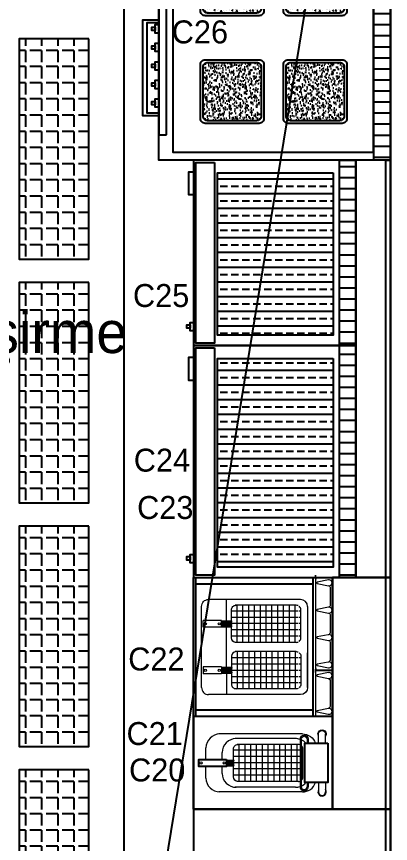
# Model space of a CAD drawing. Header units: centimetres. Extents: x 17223 to 23915, y 3231 to 4899.
# Drawn here: x 17965.4 to 18126.7, y 3495.2 to 3851.8 of the extents above; entities that cross this region are included whole.
import ezdxf
from ezdxf.enums import TextEntityAlignment as Align

# ---------------------------------------------------------------- set-up
doc = ezdxf.new("R2010")
doc.units = ezdxf.units.CM
doc.header["$MEASUREMENT"] = 0
doc.layers.add('S2000-002 Çizgi', color=7, linetype='Continuous')
doc.layers.add('S2000-003 Kapı', color=3, linetype='Continuous')
doc.styles.add('Style-ENGINEERING I 0.34907', font='ENGINEERING.shx', dxfattribs={"oblique": 20})
doc.styles.add('TAKSİM', font='GOTHIC.TTF', dxfattribs={"height": 20})

# ---------------------------------------------------------------- blocks, each defined once
blk = doc.blocks.new('A$C2F46484B')
at = {"layer": 'S2000-002 Çizgi'}
h = blk.add_hatch(dxfattribs=at)
h.set_pattern_fill('ANSI31', color=256, scale=1.5, angle=45, style=0)
h.set_pattern_definition([(90, (-5338.991, -5379.0678), (-4.7625, 9e-16), [])])
h.paths.add_polyline_path([(0, 107), (0, 99.71), (200, 99.71), (200, 107)])
h = blk.add_hatch(dxfattribs=at)
h.set_pattern_fill('AR-CONC', color=256, scale=0.02, angle=45, style=0)
h.set_pattern_definition([(95, (-5272.7595, -5384.0678), (2.801893, 2.3510676), [0.381, -4.191]), (40, (-5272.7595, -5384.0678), (-3.2003578, 2.2035401), [0.3048, -3.3528]), (145.451, (-5272.526, -5383.872), (-0.3984432, 4.5546047), [0.3238, -3.5618]), (91.1842, (-5273.478, -5383.3493), (4.4282049, 3.2390683), [0.5715, -6.2865]), (141.6356, (-5273.109, -5383.0794), (-0.141723, 6.8565286), [0.4857, -5.3427]), (36.184, (-5273.478, -5383.3493), (-0.1417114, 6.8565277), [0.4572, -5.0292]), (66, (-5272.939, -5383.1697), (3.590411, 0.6979054), [0.381, -4.191]), (11, (-5272.939, -5383.1697), (-1.7307985, 3.4788239), [0.3048, -3.3528]), (116.4514, (-5272.64, -5383.1116), (1.8596008, 4.1767291), [0.3238, -3.5618]), (82.5, (-5272.7595, -5384.0678), (-1.15210938, 1.23946827), [0, -3.31216, 0, -3.4036, 0, -3.3655]), (52.5, (-5272.7595, -5384.0678), (-0.47179455, 2.36174), [0, -1.94056, 0, -3.23596, 0, -1.2827]), (12.5, (-5273.5605, -5384.8688), (1.99855726, 1.8365239), [0, -1.27, 0, -3.9624, 0, -5.2578]), (2.5, (-5273.9197, -5385.228), (1.7352781, 2.45444786), [0, -1.651, 0, -2.63144, 0, -3.7338])])
h.paths.add_polyline_path([(18.57, 63.93, 0.414214), (20.57, 61.93), (41.71, 61.93, 0.414214), (43.71, 63.93), (43.71, 85.07, 0.414214), (41.71, 87.07), (20.57, 87.07, 0.414214), (18.57, 85.07)])
h = blk.add_hatch(dxfattribs=at)
h.set_pattern_fill('AR-CONC', color=256, scale=0.02, angle=45, style=0)
h.set_pattern_definition([(95, (-5226.331, -5384.0678), (2.801893, 2.3510676), [0.381, -4.191]), (40, (-5226.331, -5384.0678), (-3.2003578, 2.2035401), [0.3048, -3.3528]), (145.451, (-5226.0974, -5383.872), (-0.3984432, 4.5546047), [0.3238, -3.5618]), (91.1842, (-5227.0493, -5383.3493), (4.4282049, 3.2390683), [0.5715, -6.2865]), (141.6356, (-5226.6803, -5383.0794), (-0.141723, 6.8565286), [0.4857, -5.3427]), (36.184, (-5227.0493, -5383.3493), (-0.1417114, 6.8565277), [0.4572, -5.0292]), (66, (-5226.5105, -5383.1697), (3.590411, 0.6979054), [0.381, -4.191]), (11, (-5226.5105, -5383.1697), (-1.7307985, 3.4788239), [0.3048, -3.3528]), (116.4514, (-5226.2113, -5383.1116), (1.8596008, 4.1767291), [0.3238, -3.5618]), (82.5, (-5226.3309, -5384.0678), (-1.15210938, 1.23946827), [0, -3.31216, 0, -3.4036, 0, -3.3655]), (52.5, (-5226.3309, -5384.0678), (-0.47179455, 2.36174), [0, -1.94056, 0, -3.23596, 0, -1.2827]), (12.5, (-5227.1319, -5384.8688), (1.99855726, 1.8365239), [0, -1.27, 0, -3.9624, 0, -5.2578]), (2.5, (-5227.4911, -5385.228), (1.7352781, 2.45444786), [0, -1.651, 0, -2.63144, 0, -3.7338])])
h.paths.add_polyline_path([(65, 63.93, 0.414214), (67, 61.93), (88.14, 61.93, 0.414214), (90.14, 63.93), (90.14, 85.07, 0.414214), (88.14, 87.07), (67, 87.07, 0.414214), (65, 85.07)])
h = blk.add_hatch(dxfattribs=at)
h.set_pattern_fill('AR-CONC', color=256, scale=0.02, angle=45, style=0)
h.set_pattern_definition([(95, (-5179.9023, -5384.0678), (2.801893, 2.3510676), [0.381, -4.191]), (40, (-5179.9023, -5384.0678), (-3.2003578, 2.2035401), [0.3048, -3.3528]), (145.451, (-5179.669, -5383.872), (-0.3984432, 4.5546047), [0.3238, -3.5618]), (91.1842, (-5180.6207, -5383.3493), (4.4282049, 3.2390683), [0.5715, -6.2865]), (141.6356, (-5180.2517, -5383.0794), (-0.141723, 6.8565286), [0.4857, -5.3427]), (36.184, (-5180.621, -5383.3493), (-0.1417114, 6.8565277), [0.4572, -5.0292]), (66, (-5180.082, -5383.1697), (3.590411, 0.6979054), [0.381, -4.191]), (11, (-5180.082, -5383.1697), (-1.7307985, 3.4788239), [0.3048, -3.3528]), (116.4514, (-5179.7827, -5383.1116), (1.8596008, 4.1767291), [0.3238, -3.5618]), (82.5, (-5179.9023, -5384.0678), (-1.15210938, 1.23946827), [0, -3.31216, 0, -3.4036, 0, -3.3655]), (52.5, (-5179.9023, -5384.0678), (-0.47179455, 2.36174), [0, -1.94056, 0, -3.23596, 0, -1.2827]), (12.5, (-5180.7034, -5384.8688), (1.99855726, 1.8365239), [0, -1.27, 0, -3.9624, 0, -5.2578]), (2.5, (-5181.0626, -5385.228), (1.7352781, 2.45444786), [0, -1.651, 0, -2.63144, 0, -3.7338])])
h.paths.add_polyline_path([(111.43, 63.93, 0.414214), (113.43, 61.93), (134.57, 61.93, 0.414214), (136.57, 63.93), (136.57, 85.07, 0.414214), (134.57, 87.07), (113.43, 87.07, 0.414214), (111.43, 85.07)])
h = blk.add_hatch(dxfattribs=at)
h.set_pattern_fill('AR-CONC', color=256, scale=0.02, angle=45, style=0)
h.set_pattern_definition([(95, (-5133.4737, -5384.0678), (2.801893, 2.3510676), [0.381, -4.191]), (40, (-5133.4737, -5384.0678), (-3.2003578, 2.2035401), [0.3048, -3.3528]), (145.451, (-5133.2403, -5383.872), (-0.3984432, 4.5546047), [0.3238, -3.5618]), (91.1842, (-5134.192, -5383.3493), (4.4282049, 3.2390683), [0.5715, -6.2865]), (141.6356, (-5133.823, -5383.0794), (-0.141723, 6.8565286), [0.4857, -5.3427]), (36.184, (-5134.192, -5383.3493), (-0.1417114, 6.8565277), [0.4572, -5.0292]), (66, (-5133.6534, -5383.1697), (3.590411, 0.6979054), [0.381, -4.191]), (11, (-5133.6534, -5383.1697), (-1.7307985, 3.4788239), [0.3048, -3.3528]), (116.4514, (-5133.354, -5383.1116), (1.8596008, 4.1767291), [0.3238, -3.5618]), (82.5, (-5133.4737, -5384.0678), (-1.15210938, 1.23946827), [0, -3.31216, 0, -3.4036, 0, -3.3655]), (52.5, (-5133.4737, -5384.0678), (-0.47179455, 2.36174), [0, -1.94056, 0, -3.23596, 0, -1.2827]), (12.5, (-5134.2748, -5384.8688), (1.99855726, 1.8365239), [0, -1.27, 0, -3.9624, 0, -5.2578]), (2.5, (-5134.634, -5385.228), (1.7352781, 2.45444786), [0, -1.651, 0, -2.63144, 0, -3.7338])])
h.paths.add_polyline_path([(157.86, 63.93, 0.414214), (159.86, 61.93), (181, 61.93, 0.414214), (183, 63.93), (183, 85.07, 0.414214), (181, 87.07), (159.86, 87.07, 0.414214), (157.86, 85.07)])
h = blk.add_hatch(dxfattribs=at)
h.set_pattern_fill('AR-CONC', color=256, scale=0.02, angle=45, style=0)
h.set_pattern_definition([(95, (-5272.7595, -5419.874), (2.801893, 2.3510676), [0.381, -4.191]), (40, (-5272.7595, -5419.874), (-3.2003578, 2.2035401), [0.3048, -3.3528]), (145.451, (-5272.526, -5419.678), (-0.3984432, 4.5546047), [0.3238, -3.5618]), (91.1842, (-5273.478, -5419.1556), (4.4282049, 3.2390683), [0.5715, -6.2865]), (141.6356, (-5273.109, -5418.8857), (-0.141723, 6.8565286), [0.4857, -5.3427]), (36.184, (-5273.478, -5419.1556), (-0.1417114, 6.8565277), [0.4572, -5.0292]), (66, (-5272.939, -5418.976), (3.590411, 0.6979054), [0.381, -4.191]), (11, (-5272.939, -5418.976), (-1.7307985, 3.4788239), [0.3048, -3.3528]), (116.4514, (-5272.64, -5418.9178), (1.8596008, 4.1767291), [0.3238, -3.5618]), (82.5, (-5272.7595, -5419.874), (-1.15210938, 1.23946827), [0, -3.31216, 0, -3.4036, 0, -3.3655]), (52.5, (-5272.7595, -5419.874), (-0.47179455, 2.36174), [0, -1.94056, 0, -3.23596, 0, -1.2827]), (12.5, (-5273.5605, -5420.675), (1.99855726, 1.8365239), [0, -1.27, 0, -3.9624, 0, -5.2578]), (2.5, (-5273.9197, -5421.0343), (1.7352781, 2.45444786), [0, -1.651, 0, -2.63144, 0, -3.7338])])
h.paths.add_polyline_path([(18.57, 28.12, 0.414214), (20.57, 26.12), (41.71, 26.12, 0.414214), (43.71, 28.12), (43.71, 49.27, 0.414214), (41.71, 51.27), (20.57, 51.27, 0.414214), (18.57, 49.27)])
h = blk.add_hatch(dxfattribs=at)
h.set_pattern_fill('AR-CONC', color=256, scale=0.02, angle=45, style=0)
h.set_pattern_definition([(95, (-5226.331, -5419.874), (2.801893, 2.3510676), [0.381, -4.191]), (40, (-5226.331, -5419.874), (-3.2003578, 2.2035401), [0.3048, -3.3528]), (145.451, (-5226.0974, -5419.678), (-0.3984432, 4.5546047), [0.3238, -3.5618]), (91.1842, (-5227.0493, -5419.1556), (4.4282049, 3.2390683), [0.5715, -6.2865]), (141.6356, (-5226.6803, -5418.8857), (-0.141723, 6.8565286), [0.4857, -5.3427]), (36.184, (-5227.0493, -5419.1556), (-0.1417114, 6.8565277), [0.4572, -5.0292]), (66, (-5226.5105, -5418.976), (3.590411, 0.6979054), [0.381, -4.191]), (11, (-5226.5105, -5418.976), (-1.7307985, 3.4788239), [0.3048, -3.3528]), (116.4514, (-5226.2113, -5418.9178), (1.8596008, 4.1767291), [0.3238, -3.5618]), (82.5, (-5226.3309, -5419.874), (-1.15210938, 1.23946827), [0, -3.31216, 0, -3.4036, 0, -3.3655]), (52.5, (-5226.3309, -5419.874), (-0.47179455, 2.36174), [0, -1.94056, 0, -3.23596, 0, -1.2827]), (12.5, (-5227.1319, -5420.675), (1.99855726, 1.8365239), [0, -1.27, 0, -3.9624, 0, -5.2578]), (2.5, (-5227.4911, -5421.0343), (1.7352781, 2.45444786), [0, -1.651, 0, -2.63144, 0, -3.7338])])
h.paths.add_polyline_path([(65, 28.12, 0.414214), (67, 26.12), (88.14, 26.12, 0.414214), (90.14, 28.12), (90.14, 49.27, 0.414214), (88.14, 51.27), (67, 51.27, 0.414214), (65, 49.27)])
h = blk.add_hatch(dxfattribs=at)
h.set_pattern_fill('AR-CONC', color=256, scale=0.02, angle=45, style=0)
h.set_pattern_definition([(95, (-5179.9023, -5419.874), (2.801893, 2.3510676), [0.381, -4.191]), (40, (-5179.9023, -5419.874), (-3.2003578, 2.2035401), [0.3048, -3.3528]), (145.451, (-5179.669, -5419.678), (-0.3984432, 4.5546047), [0.3238, -3.5618]), (91.1842, (-5180.6207, -5419.1556), (4.4282049, 3.2390683), [0.5715, -6.2865]), (141.6356, (-5180.2517, -5418.8857), (-0.141723, 6.8565286), [0.4857, -5.3427]), (36.184, (-5180.621, -5419.1556), (-0.1417114, 6.8565277), [0.4572, -5.0292]), (66, (-5180.082, -5418.976), (3.590411, 0.6979054), [0.381, -4.191]), (11, (-5180.082, -5418.976), (-1.7307985, 3.4788239), [0.3048, -3.3528]), (116.4514, (-5179.7827, -5418.9178), (1.8596008, 4.1767291), [0.3238, -3.5618]), (82.5, (-5179.9023, -5419.874), (-1.15210938, 1.23946827), [0, -3.31216, 0, -3.4036, 0, -3.3655]), (52.5, (-5179.9023, -5419.874), (-0.47179455, 2.36174), [0, -1.94056, 0, -3.23596, 0, -1.2827]), (12.5, (-5180.7034, -5420.675), (1.99855726, 1.8365239), [0, -1.27, 0, -3.9624, 0, -5.2578]), (2.5, (-5181.0626, -5421.0343), (1.7352781, 2.45444786), [0, -1.651, 0, -2.63144, 0, -3.7338])])
h.paths.add_polyline_path([(111.43, 28.12, 0.414214), (113.43, 26.12), (134.57, 26.12, 0.414214), (136.57, 28.12), (136.57, 49.27, 0.414214), (134.57, 51.27), (113.43, 51.27, 0.414214), (111.43, 49.27)])
h = blk.add_hatch(dxfattribs=at)
h.set_pattern_fill('AR-CONC', color=256, scale=0.02, angle=45, style=0)
h.set_pattern_definition([(95, (-5133.4737, -5419.874), (2.801893, 2.3510676), [0.381, -4.191]), (40, (-5133.4737, -5419.874), (-3.2003578, 2.2035401), [0.3048, -3.3528]), (145.451, (-5133.2403, -5419.678), (-0.3984432, 4.5546047), [0.3238, -3.5618]), (91.1842, (-5134.192, -5419.1556), (4.4282049, 3.2390683), [0.5715, -6.2865]), (141.6356, (-5133.823, -5418.8857), (-0.141723, 6.8565286), [0.4857, -5.3427]), (36.184, (-5134.192, -5419.1556), (-0.1417114, 6.8565277), [0.4572, -5.0292]), (66, (-5133.6534, -5418.976), (3.590411, 0.6979054), [0.381, -4.191]), (11, (-5133.6534, -5418.976), (-1.7307985, 3.4788239), [0.3048, -3.3528]), (116.4514, (-5133.354, -5418.9178), (1.8596008, 4.1767291), [0.3238, -3.5618]), (82.5, (-5133.4737, -5419.874), (-1.15210938, 1.23946827), [0, -3.31216, 0, -3.4036, 0, -3.3655]), (52.5, (-5133.4737, -5419.874), (-0.47179455, 2.36174), [0, -1.94056, 0, -3.23596, 0, -1.2827]), (12.5, (-5134.2748, -5420.675), (1.99855726, 1.8365239), [0, -1.27, 0, -3.9624, 0, -5.2578]), (2.5, (-5134.634, -5421.0343), (1.7352781, 2.45444786), [0, -1.651, 0, -2.63144, 0, -3.7338])])
h.paths.add_polyline_path([(157.86, 28.12, 0.414214), (159.86, 26.12), (181, 26.12, 0.414214), (183, 28.12), (183, 49.27, 0.414214), (181, 51.27), (159.86, 51.27, 0.414214), (157.86, 49.27)])
for points in [[(0, 107), (200, 107), (200, 7), (0, 7)], [(0, 99.71), (200, 99.71), (200, 7), (0, 7)], [(3.43, 13.12), (196.57, 13.12), (196.57, 99.71), (3.43, 99.71)], [(10.85, 10.43), (69.15, 10.43), (69.15, 7), (10.85, 7)], [(189.15, 10.43), (130.85, 10.43), (130.85, 7), (189.15, 7)], [(26.43, 7), (22.79, 7), (22.79, 5.54), (26.43, 5.54)], [(25.34, 5.54), (23.88, 5.54), (23.88, 4.08), (25.34, 4.08)], [(34.43, 7), (30.79, 7), (30.79, 5.54), (34.43, 5.54)], [(33.34, 5.54), (31.88, 5.54), (31.88, 4.08), (33.34, 4.08)], [(42.43, 7), (38.79, 7), (38.79, 5.54), (42.43, 5.54)], [(41.34, 5.54), (39.88, 5.54), (39.88, 4.08), (41.34, 4.08)], [(50.43, 7), (46.79, 7), (46.79, 5.54), (50.43, 5.54)], [(49.34, 5.54), (47.88, 5.54), (47.88, 4.08), (49.34, 4.08)], [(58.43, 7), (54.79, 7), (54.79, 5.54), (58.43, 5.54)], [(57.34, 5.54), (55.88, 5.54), (55.88, 4.08), (57.34, 4.08)], [(141.57, 7), (145.21, 7), (145.21, 5.54), (141.57, 5.54)], [(142.66, 5.54), (144.12, 5.54), (144.12, 4.08), (142.66, 4.08)], [(149.57, 7), (153.21, 7), (153.21, 5.54), (149.57, 5.54)], [(150.66, 5.54), (152.12, 5.54), (152.12, 4.08), (150.66, 4.08)], [(157.57, 7), (161.21, 7), (161.21, 5.54), (157.57, 5.54)], [(158.66, 5.54), (160.12, 5.54), (160.12, 4.08), (158.66, 4.08)], [(165.57, 7), (169.21, 7), (169.21, 5.54), (165.57, 5.54)], [(166.66, 5.54), (168.12, 5.54), (168.12, 4.08), (166.66, 4.08)], [(173.57, 7), (177.21, 7), (177.21, 5.54), (173.57, 5.54)], [(174.66, 5.54), (176.12, 5.54), (176.12, 4.08), (174.66, 4.08)]]:
    blk.add_lwpolyline(points, close=True, dxfattribs=at)
for points in [[(19.43, 88.21), (42.86, 88.21, -0.414214), (44.86, 86.21), (44.86, 62.79, -0.414214), (42.86, 60.79), (19.43, 60.79, -0.414214), (17.43, 62.79), (17.43, 86.21, -0.414214)], [(20.57, 87.07), (41.71, 87.07, -0.414214), (43.71, 85.07), (43.71, 63.93, -0.414214), (41.71, 61.93), (20.57, 61.93, -0.414214), (18.57, 63.93), (18.57, 85.07, -0.414214)], [(65.86, 88.21), (89.29, 88.21, -0.414214), (91.29, 86.21), (91.29, 62.79, -0.414214), (89.29, 60.79), (65.86, 60.79, -0.414214), (63.86, 62.79), (63.86, 86.21, -0.414214)], [(67, 87.07), (88.14, 87.07, -0.414214), (90.14, 85.07), (90.14, 63.93, -0.414214), (88.14, 61.93), (67, 61.93, -0.414214), (65, 63.93), (65, 85.07, -0.414214)], [(112.29, 88.21), (135.71, 88.21, -0.414214), (137.71, 86.21), (137.71, 62.79, -0.414214), (135.71, 60.79), (112.29, 60.79, -0.414214), (110.29, 62.79), (110.29, 86.21, -0.414214)], [(113.43, 87.07), (134.57, 87.07, -0.414214), (136.57, 85.07), (136.57, 63.93, -0.414214), (134.57, 61.93), (113.43, 61.93, -0.414214), (111.43, 63.93), (111.43, 85.07, -0.414214)], [(158.71, 88.21), (182.14, 88.21, -0.414214), (184.14, 86.21), (184.14, 62.79, -0.414214), (182.14, 60.79), (158.71, 60.79, -0.414214), (156.71, 62.79), (156.71, 86.21, -0.414214)], [(159.86, 87.07), (181, 87.07, -0.414214), (183, 85.07), (183, 63.93, -0.414214), (181, 61.93), (159.86, 61.93, -0.414214), (157.86, 63.93), (157.86, 85.07, -0.414214)], [(19.43, 52.41), (42.86, 52.41, -0.414214), (44.86, 50.41), (44.86, 26.98, -0.414214), (42.86, 24.98), (19.43, 24.98, -0.414214), (17.43, 26.98), (17.43, 50.41, -0.414214)], [(20.57, 51.27), (41.71, 51.27, -0.414214), (43.71, 49.27), (43.71, 28.12, -0.414214), (41.71, 26.12), (20.57, 26.12, -0.414214), (18.57, 28.12), (18.57, 49.27, -0.414214)], [(65.86, 52.41), (89.29, 52.41, -0.414214), (91.29, 50.41), (91.29, 26.98, -0.414214), (89.29, 24.98), (65.86, 24.98, -0.414214), (63.86, 26.98), (63.86, 50.41, -0.414214)], [(67, 51.27), (88.14, 51.27, -0.414214), (90.14, 49.27), (90.14, 28.12, -0.414214), (88.14, 26.12), (67, 26.12, -0.414214), (65, 28.12), (65, 49.27, -0.414214)], [(112.29, 52.41), (135.71, 52.41, -0.414214), (137.71, 50.41), (137.71, 26.98, -0.414214), (135.71, 24.98), (112.29, 24.98, -0.414214), (110.29, 26.98), (110.29, 50.41, -0.414214)], [(113.43, 51.27), (134.57, 51.27, -0.414214), (136.57, 49.27), (136.57, 28.12, -0.414214), (134.57, 26.12), (113.43, 26.12, -0.414214), (111.43, 28.12), (111.43, 49.27, -0.414214)], [(158.71, 52.41), (182.14, 52.41, -0.414214), (184.14, 50.41), (184.14, 26.98, -0.414214), (182.14, 24.98), (158.71, 24.98, -0.414214), (156.71, 26.98), (156.71, 50.41, -0.414214)], [(159.86, 51.27), (181, 51.27, -0.414214), (183, 49.27), (183, 28.12, -0.414214), (181, 26.12), (159.86, 26.12, -0.414214), (157.86, 28.12), (157.86, 49.27, -0.414214)]]:
    blk.add_lwpolyline(points, format="xyb", close=True, dxfattribs=at)
for points in [[(60.31, 7), (60.31, 0), (19.29, 0), (19.29, 7), (20.29, 7), (20.29, 2), (59.31, 2), (59.31, 7), (60.31, 7)], [(139.69, 7), (139.69, 0), (180.71, 0), (180.71, 7), (179.71, 7), (179.71, 2), (140.69, 2), (140.69, 7), (139.69, 7)]]:
    blk.add_lwpolyline(points, dxfattribs=at)
blk = doc.blocks.new('A$C48882BDA')
at = {"layer": 'S2000-002 Çizgi', "linetype": 'Continuous', "lineweight": 0}
for p, q in [((11.5, 57), (7.5, 57)), ((11.5, 54), (7.5, 54)), ((28.5, 57), (32.5, 57)), ((28.5, 54), (32.5, 54)), ((7.5, 47), (7.5, 11)), ((9.75, 49.5), (11.5, 49.5)), ((9.75, 49), (11.5, 49)), ((9.75, 46.5), (30.25, 46.5)), ((26, 47.25), (14, 47.25)), ((14.5, 47.25), (14.5, 46.5)), ((17.2, 47.25), (17.2, 46.5)), ((19.9, 47.25), (19.9, 46.5)), ((22.6, 47.25), (22.6, 46.5)), ((25.3, 47.25), (25.3, 46.5)), ((28.5, 49.5), (30.25, 49.5)), ((28.5, 49), (30.25, 49)), ((32.5, 47), (32.5, 11)), ((9.5, 44), (9.5, 18)), ((9.75, 46), (30.25, 46)), ((12, 45.25), (12, 18.85)), ((28, 44.75), (12, 44.75)), ((14.5, 46), (14.5, 17.25)), ((17.2, 46), (17.2, 17.25)), ((19.9, 46), (19.9, 17.25)), ((22.6, 46), (22.6, 17.25)), ((25.3, 46), (25.3, 17.25)), ((28, 45.25), (28, 18.85)), ((30.5, 44), (30.5, 18)), ((28, 42.25), (12, 42.25)), ((28, 39.75), (12, 39.75)), ((28, 37.25), (12, 37.25)), ((28, 34.75), (12, 34.75)), ((28, 32.25), (12, 32.25)), ((28, 29.75), (12, 29.75)), ((28, 27.25), (12, 27.25)), ((28, 24.75), (12, 24.75)), ((28, 22.25), (12, 22.25)), ((28, 19.75), (12, 19.75)), ((18.75, 17.25), (14, 17.25)), ((18.75, 14.25), (18.75, 17.25)), ((19.25, 14.25), (19.25, 17.25)), ((19.75, 17.25), (19.25, 17.25)), ((19.75, 14.25), (19.75, 17.25)), ((20.25, 14.25), (20.25, 17.25)), ((20.75, 17.25), (20.25, 17.25)), ((20.75, 14.25), (20.75, 17.25)), ((21.25, 14.25), (21.25, 17.25)), ((26, 17.25), (21.25, 17.25)), ((18.5, 12.4), (15.5, 12.4)), ((24.5, 12.4), (21.5, 12.4)), ((18.5, 5.4), (13.5, 5.4)), ((26.5, 5.4), (21.5, 5.4))]:
    blk.add_line(p, q, dxfattribs=at)
at = {"layer": 'S2000-002 Çizgi'}
for points in [[(0, 0), (40, 0), (40, 60), (0, 60)], [(11.5, 58), (28.5, 58), (28.5, 48), (11.5, 48)], [(18.5, 14.25), (21.5, 14.25), (21.5, 2.25), (18.5, 2.25)]]:
    blk.add_lwpolyline(points, close=True, dxfattribs=at)
at = {"layer": 'S2000-002 Çizgi', "linetype": 'Continuous', "lineweight": 0}
for centre in [(20, 13.25), (20, 3.25)]:
    blk.add_circle(centre, 0.5, dxfattribs=at)
at = {"layer": 'S2000-002 Çizgi', "linetype": 'Continuous', "lineweight": 0, "extrusion": (0, 0, -1)}
for centre, radius, start, end in [((-7.5, 55.5), 1.8, 236.4427, 123.5573), ((-7.5, 55.5), 1.5, 270.0011, 90), ((-13.5, 47), 6, 0, 70.5288), ((-9.75, 47.75), 1.75, 270, 90), ((-9.75, 47.75), 1.25, 270, 90), ((-14, 19.25), 2, 270, 0), ((-26, 19.25), 2, 180, 270)]:
    blk.add_arc(centre, radius, start, end, dxfattribs=at)
at = {"layer": 'S2000-002 Çizgi', "linetype": 'Continuous', "lineweight": 0}
for centre, radius, start, end in [((32.5, 55.5), 1.8, 236.4427, 123.5573), ((32.5, 55.5), 1.5, 270.0011, 90), ((26.5, 47), 6, 0, 70.5288), ((15.5, 44), 6, 131.8103, 155.3757), ((14, 45.25), 2, 90, 141.3178), ((26, 45.25), 2, 38.6822, 90), ((24.5, 44), 6, 24.6243, 48.1897), ((30.25, 47.75), 1.75, 270, 90), ((30.25, 47.75), 1.25, 270, 90), ((15.5, 44), 6, 160.5288, 180), ((14, 45.25), 2, 157.9757, 180), ((26, 45.25), 2, 0, 22.0243), ((24.5, 44), 6, 0, 19.4712), ((15.5, 18.4), 6, 180, 270), ((24.5, 18.4), 6, 270, 0), ((19, 17.25), 0.25, 0, 180), ((20, 17.25), 0.25, 0, 180), ((21, 17.25), 0.25, 0, 180), ((13.5, 11.4), 6, 180, 270), ((26.5, 11.4), 6, 270, 0)]:
    blk.add_arc(centre, radius, start, end, dxfattribs=at)
at = {"layer": 'S2000-002 Çizgi', "linetype": 'Continuous', "lineweight": 0, "style": 'Style-ENGINEERING I 0.34907', "oblique": 20}
blk.add_text('LINK', height=0.001, dxfattribs=at).set_placement((0, 60), align=Align.TOP_LEFT)
blk.add_text('LINK', height=0.001, dxfattribs=at).set_placement((0, 60), align=Align.TOP_LEFT)
blk.add_text('LINK', height=0.001, dxfattribs=at).set_placement((0, 60), align=Align.TOP_LEFT)
blk = doc.blocks.new('A$C3089034C')
at = {"layer": 'S2000-002 Çizgi', "linetype": 'Continuous', "lineweight": 0}
for p, q in [((39.55, 59.8), (0.45, 59.8)), ((1.06, 58.25), (2.05, 53.41)), ((1.06, 58.25), (1.06, 58.25)), ((2.55, 53.43), (3.54, 58.23)), ((4.51, 59), (11.89, 59)), ((12.86, 58.25), (13.85, 53.41)), ((14.35, 53.43), (15.33, 58.21)), ((16.31, 59), (23.69, 59)), ((24.68, 58.16), (25.65, 53.41)), ((26.15, 53.43), (27.13, 58.21)), ((28.11, 59), (35.49, 59)), ((36.48, 58.16), (37.45, 53.41)), ((37.95, 53.43), (38.93, 58.21)), ((59.6, 59.8), (40.45, 59.8)), ((41.06, 58.25), (42.05, 53.41)), ((42.54, 53.38), (43.54, 58.26)), ((44.35, 58.99), (55.7, 58.99)), ((56.51, 58.25), (57.5, 53.41)), ((57.99, 53.38), (58.97, 58.16)), ((12.5, 49.23), (27.5, 49.23)), ((12.5, 49.23), (47.5, 49.23)), ((26, 46.37), (14, 46.37)), ((14.5, 46.37), (14.5, 45.62)), ((17.2, 46.37), (17.2, 45.62)), ((19.9, 46.37), (19.9, 45.62)), ((22.6, 46.37), (22.6, 45.62)), ((25.3, 46.37), (25.3, 45.62)), ((47.5, 49.23), (32.5, 49.23)), ((34, 46.37), (46, 46.37)), ((34.7, 46.37), (34.7, 45.62)), ((37.4, 46.37), (37.4, 45.62)), ((40.1, 46.37), (40.1, 45.62)), ((42.8, 46.37), (42.8, 45.62)), ((45.5, 46.37), (45.5, 45.62)), ((9.5, 46.23), (9.5, 6.49)), ((12, 44.37), (12, 17.97)), ((28, 43.87), (12, 43.87)), ((14.5, 45.12), (14.5, 16.37)), ((17.2, 45.12), (17.2, 16.37)), ((19.9, 45.12), (19.9, 16.37)), ((22.6, 45.12), (22.6, 16.37)), ((25.3, 45.12), (25.3, 16.37)), ((28, 44.37), (28, 17.97)), ((32, 44.37), (32, 17.97)), ((32, 43.87), (48, 43.87)), ((34.7, 45.12), (34.7, 16.37)), ((37.4, 45.12), (37.4, 16.37)), ((40.1, 45.12), (40.1, 16.37)), ((42.8, 45.12), (42.8, 16.37)), ((45.5, 45.12), (45.5, 16.37)), ((48, 44.37), (48, 17.97)), ((50.5, 46.23), (50.5, 6.49)), ((28, 41.37), (12, 41.37)), ((32, 41.37), (48, 41.37)), ((28, 38.87), (12, 38.87)), ((28, 36.37), (12, 36.37)), ((32, 38.87), (48, 38.87)), ((32, 36.37), (48, 36.37)), ((28, 33.87), (12, 33.87)), ((32, 33.87), (48, 33.87)), ((28, 31.37), (12, 31.37)), ((28, 28.87), (12, 28.87)), ((32, 31.37), (48, 31.37)), ((32, 28.87), (48, 28.87)), ((28, 26.37), (12, 26.37)), ((32, 26.37), (48, 26.37)), ((28, 23.87), (12, 23.87)), ((32, 23.87), (48, 23.87)), ((28, 21.37), (12, 21.37)), ((28, 18.87), (12, 18.87)), ((32, 21.37), (48, 21.37)), ((32, 18.87), (48, 18.87)), ((18.75, 16.37), (14, 16.37)), ((18.75, 12.12), (18.75, 16.37)), ((19.25, 12.12), (19.25, 16.37)), ((19.75, 16.37), (19.25, 16.37)), ((19.75, 12.12), (19.75, 16.37)), ((20.25, 12.12), (20.25, 16.37)), ((20.75, 16.37), (20.25, 16.37)), ((20.75, 12.12), (20.75, 16.37)), ((21.25, 12.12), (21.25, 16.37)), ((26, 16.37), (21.25, 16.37)), ((34, 16.37), (38.75, 16.37)), ((38.75, 12.12), (38.75, 16.37)), ((39.25, 12.12), (39.25, 16.37)), ((39.25, 16.37), (39.75, 16.37)), ((39.75, 12.12), (39.75, 16.37)), ((40.25, 12.12), (40.25, 16.37)), ((40.25, 16.37), (40.75, 16.37)), ((40.75, 12.12), (40.75, 16.37)), ((41.25, 12.12), (41.25, 16.37)), ((41.25, 16.37), (46, 16.37)), ((18.75, 14.23), (9.5, 14.23)), ((21.5, 12.12), (18.5, 12.12)), ((18.5, 12.12), (18.5, 4.12)), ((38.75, 14.23), (21.25, 14.23)), ((21.5, 12.12), (21.5, 4.12)), ((38.5, 12.12), (41.5, 12.12)), ((38.5, 12.12), (38.5, 4.12)), ((41.25, 14.23), (50.5, 14.23)), ((41.5, 12.12), (41.5, 4.12)), ((21.5, 4.12), (18.5, 4.12)), ((38.5, 4.12), (41.5, 4.12)), ((47.5, 3.49), (12.5, 3.49))]:
    blk.add_line(p, q, dxfattribs=at)
at = {"layer": 'S2000-002 Çizgi'}
for points in [[(0, 60), (60, 60), (60, 0), (0, 0)], [(60, 1), (0, 1), (0, 51.5), (60, 51.5)], [(2.81, 51.5), (57.18, 51.5), (57.18, 1), (2.81, 1)]]:
    blk.add_lwpolyline(points, close=True, dxfattribs=at)
at = {"layer": 'S2000-002 Çizgi', "linetype": 'Continuous', "lineweight": 0, "flags": 128}
for points in [[(40.2, 59.6), (40.2, 52.9)], [(40.45, 59.8), (40.4, 59.8)], [(59.8, 52.9), (59.8, 59.6)], [(40.4, 52.7), (59.6, 52.7)]]:
    blk.add_lwpolyline(points, dxfattribs=at)
at = {"layer": 'S2000-002 Çizgi', "linetype": 'Continuous', "lineweight": 0}
for centre in [(20, 11.12), (40, 11.12), (20, 5.12), (40, 5.12)]:
    blk.add_circle(centre, 0.5, dxfattribs=at)
for centre, radius, start, end in [((2.3, 58.53), 1.27, 346.4206, 193.5794), ((14.1, 58.53), 1.27, 346.4206, 193.5794), ((25.91, 58.53), 1.27, 346.4206, 193.5794), ((37.71, 58.53), 1.27, 346.4206, 193.5794), ((40.4, 59.6), 0.2, 90, 180), ((42.3, 58.53), 1.27, 346.4206, 193.5794), ((57.75, 58.53), 1.27, 346.4206, 193.5794), ((59.6, 59.6), 0.2, 0, 90), ((40.4, 52.9), 0.2, 180, 270), ((42.3, 53.46), 0.25, 191.5346, 353.3304), ((57.75, 53.46), 0.25, 191.7407, 342.4902), ((59.6, 52.9), 0.2, 270, 0), ((12.5, 46.23), 3, 90, 180), ((14, 44.37), 2, 90, 141.3178), ((26, 44.37), 2, 38.6822, 90), ((14, 44.37), 2, 157.9757, 180), ((26, 44.37), 2, 0, 22.0243), ((34, 18.37), 2, 180, 270), ((46, 18.37), 2, 270, 0), ((19, 16.37), 0.25, 0, 180), ((20, 16.37), 0.25, 0, 180), ((21, 16.37), 0.25, 0, 180), ((47.5, 6.49), 3, 270, 0)]:
    blk.add_arc(centre, radius, start, end, dxfattribs=at)
at = {"layer": 'S2000-002 Çizgi', "linetype": 'Continuous', "lineweight": 0, "extrusion": (0, 0, -1)}
for centre, radius, start, end in [((-44.51, 58), 1, 14.1751, 80.5901), ((-55.54, 58), 1, 99.4099, 165.8249), ((-34, 44.37), 2, 38.6822, 90), ((-46, 44.37), 2, 90, 141.3178), ((-47.5, 46.23), 3, 90, 180), ((-34, 44.37), 2, 0, 22.0243), ((-46, 44.37), 2, 157.9757, 180), ((-14, 18.37), 2, 270, 0), ((-26, 18.37), 2, 180, 270), ((-39, 16.37), 0.25, 0, 180), ((-40, 16.37), 0.25, 0, 180), ((-41, 16.37), 0.25, 0, 180), ((-12.5, 6.49), 3, 270, 0)]:
    blk.add_arc(centre, radius, start, end, dxfattribs=at)
for centre, start_param, end_param in [((4.51, 58), 3.371293, 4.712389), ((11.89, 58), 4.712389, 6.0355), ((16.31, 58), 3.349747, 4.712389), ((23.69, 58), 4.712389, 6.124448), ((28.11, 58), 3.349747, 4.712389), ((35.49, 58), 4.712389, 6.124448)]:
    blk.add_ellipse(centre, major_axis=(1, 0), ratio=0.999997, start_param=start_param, end_param=end_param, dxfattribs=at)
at = {"layer": 'S2000-002 Çizgi', "linetype": 'Continuous', "lineweight": 0}
for centre, start_param in [((2.3, 53.46), 3.344804), ((14.1, 53.46), 3.344906), ((25.9, 53.46), 3.344893), ((37.7, 53.46), 3.344893)]:
    blk.add_ellipse(centre, major_axis=(0.25, 0), ratio=0.999997, start_param=start_param, end_param=6.16625, dxfattribs=at)
blk.add_rational_spline([(0.45, 59.8), (0.43, 59.8), (0.4, 59.8), (0.4, 59.8), (0.4, 59.8), (0.2, 59.8), (0.2, 59.6), (0.2, 59.6), (0.2, 59.6), (0.2, 56.25), (0.2, 52.9), (0.2, 52.9), (0.2, 52.9), (0.2, 52.7), (0.4, 52.7), (0.4, 52.7), (0.4, 52.7), (20, 52.7), (39.6, 52.7), (39.6, 52.7), (39.6, 52.7), (39.8, 52.7), (39.8, 52.9), (39.8, 52.9), (39.8, 52.9), (39.8, 56.25), (39.8, 59.6), (39.8, 59.6), (39.8, 59.6), (39.8, 59.8), (39.6, 59.8), (39.6, 59.8), (39.6, 59.8), (39.59, 59.8), (39.57, 59.8)], [1, 1, 1, 1, 1, 0.707106781187, 1, 1, 1, 1, 1, 1, 1, 0.707106781187, 1, 1, 1, 1, 1, 1, 1, 0.707106781187, 1, 1, 1, 1, 1, 1, 1, 0.707106781187, 1, 1, 1, 1, 1], degree=2, knots=[0, 0, 0, 0.058824, 0.058824, 0.117647, 0.117647, 0.176471, 0.176471, 0.235294, 0.235294, 0.294118, 0.294118, 0.352941, 0.352941, 0.411765, 0.411765, 0.470588, 0.470588, 0.529412, 0.529412, 0.588235, 0.588235, 0.647059, 0.647059, 0.705882, 0.705882, 0.764706, 0.764706, 0.823529, 0.823529, 0.882353, 0.882353, 0.941176, 0.941176, 1, 1, 1], dxfattribs=at)
at = {"layer": 'S2000-002 Çizgi', "linetype": 'Continuous', "lineweight": 0, "style": 'Style-ENGINEERING I 0.34907', "oblique": 20}
blk.add_text('LINK', height=0.001, dxfattribs=at).set_placement((0, 60), align=Align.TOP_LEFT)
blk = doc.blocks.new('A$C336F7092')
at = {"layer": 'S2000-002 Çizgi'}
h = blk.add_hatch(dxfattribs=at)
h.set_pattern_fill('ANSI31', color=256, scale=1.5, angle=45, style=0)
h.set_pattern_definition([(90, (-4825.414, -5279.878), (-4.7625, 9e-16), [])])
h.paths.add_polyline_path([(80, 65.92), (80, 72.92), (0, 72.92), (0, 65.92)])
h = blk.add_hatch(dxfattribs=at)
h.set_pattern_fill('ANSI33', color=256, angle=45, style=0)
h.set_pattern_definition([(90, (-2886.505, -4986.208), (-6.35, 1e-15), []), (90, (-2883.33, -4983.033), (-6.35, 1e-15), [3.175, -1.5875])])
h.paths.add_polyline_path([(75.53, 13.21), (75.53, 63.21), (5.53, 63.21), (5.53, 13.21)])
for points in [[(0, 2.92), (80, 2.92), (80, 72.92), (0, 72.92)], [(0, 72.92), (80, 72.92), (80, 65.92), (0, 65.92)], [(5.53, 63.21), (75.53, 63.21), (75.53, 13.21), (5.53, 13.21)], [(1, 11.92), (79, 11.92), (79, 3.92), (1, 3.92)], [(5, 2.92), (15, 2.92), (15, 0.92), (5, 0.92)], [(70.06, 2.92), (73.7, 2.92), (73.7, 1.46), (70.06, 1.46)], [(71.02, 1.46), (72.48, 1.46), (72.48, 0), (71.02, 0)]]:
    blk.add_lwpolyline(points, close=True, dxfattribs=at)
blk = doc.blocks.new('A$C11917661')
at = {"layer": 'S2000-002 Çizgi'}
h = blk.add_hatch(dxfattribs=at)
h.set_pattern_fill('ANSI31', color=256, scale=1.5, angle=45, style=0)
h.set_pattern_definition([(90, (-4825.414, -5279.878), (-4.7625, 9e-16), [])])
h.paths.add_polyline_path([(100, 65.92), (100, 72.92), (0, 72.92), (0, 65.92)])
h = blk.add_hatch(dxfattribs=at)
h.set_pattern_fill('ANSI33', color=256, angle=45, style=0)
h.set_pattern_definition([(90, (-2886.505, -4986.208), (-6.35, 1e-15), []), (90, (-2883.33, -4983.033), (-6.35, 1e-15), [3.175, -1.5875])])
h.paths.add_polyline_path([(95.53, 13.21), (95.53, 63.21), (5.53, 63.21), (5.53, 13.21)])
for points in [[(0, 2.92), (100, 2.92), (100, 72.92), (0, 72.92)], [(0, 72.92), (100, 72.92), (100, 65.92), (0, 65.92)], [(5.53, 63.21), (95.53, 63.21), (95.53, 13.21), (5.53, 13.21)], [(1, 11.92), (99, 11.92), (99, 3.92), (1, 3.92)], [(5, 2.92), (15, 2.92), (15, 0.92), (5, 0.92)], [(90.06, 2.92), (93.7, 2.92), (93.7, 1.46), (90.06, 1.46)], [(91.02, 1.46), (92.48, 1.46), (92.48, 0), (91.02, 0)]]:
    blk.add_lwpolyline(points, close=True, dxfattribs=at)

msp = doc.modelspace()

# ---------------------------------------------------------------- hatches: boundary and pattern name
h = msp.add_hatch()
h.set_pattern_fill('ANGLE', color=256, angle=180)
h.set_pattern_definition([(180, (20295.222, 9376.307), (-9e-16, -6.985), [5.08, -1.905]), (270, (20295.222, 9376.307), (6.985, -1e-15), [5.08, -1.905])])
h.paths.add_polyline_path([(17966.54, 3747.16), (17996.54, 3747.16), (17996.54, 3842.16), (17966.54, 3842.16)])
h = msp.add_hatch()
h.set_pattern_fill('ANGLE', color=256, angle=180)
h.set_pattern_definition([(180, (20295.222, 9271.201), (-9e-16, -6.985), [5.08, -1.905]), (270, (20295.222, 9271.201), (6.985, -1e-15), [5.08, -1.905])])
h.paths.add_polyline_path([(17966.54, 3642.06), (17996.54, 3642.06), (17996.54, 3737.06), (17966.54, 3737.06)])
h = msp.add_hatch()
h.set_pattern_fill('ANGLE', color=256, angle=180)
h.set_pattern_definition([(180, (20295.222, 9166.0946), (-9e-16, -6.985), [5.08, -1.905]), (270, (20295.222, 9166.0946), (6.985, -1e-15), [5.08, -1.905])])
h.paths.add_polyline_path([(17966.54, 3536.95), (17996.54, 3536.95), (17996.54, 3631.95), (17966.54, 3631.95)])
h = msp.add_hatch()
h.set_pattern_fill('ANGLE', color=256, angle=180)
h.set_pattern_definition([(180, (20295.222, 9060.988), (-9e-16, -6.985), [5.08, -1.905]), (270, (20295.222, 9060.988), (6.985, -1e-15), [5.08, -1.905])])
h.paths.add_polyline_path([(17966.54, 3431.84), (17996.54, 3431.84), (17996.54, 3526.84), (17966.54, 3526.84)])

# ---------------------------------------------------------------- linework, layer by layer
for p, q in [((18126.73, 3299.88), (18126.73, 4179.88)), ((18011.73, 3375.18), (18126.73, 4079.88))]:
    msp.add_line(p, q)
for points in [[(18126.73, 4079.88), (18011.73, 4079.88), (18011.73, 3375.18), (18126.73, 3375.18)], [(17996.54, 3842.16), (17966.54, 3842.16), (17966.54, 3747.16), (17996.54, 3747.16)], [(18111.73, 3609.88), (18126.73, 3609.88), (18126.73, 3789.88), (18111.73, 3789.88)], [(18124.73, 3789.88), (18126.73, 3789.88), (18126.73, 3609.88), (18124.73, 3609.88)], [(17996.54, 3737.06), (17966.54, 3737.06), (17966.54, 3642.06), (17996.54, 3642.06)], [(17996.54, 3631.95), (17966.54, 3631.95), (17966.54, 3536.95), (17996.54, 3536.95)], [(18041.73, 3609.88), (18126.73, 3609.88), (18126.73, 3509.88), (18041.73, 3509.88)], [(18101.73, 3509.88), (18126.73, 3509.88), (18126.73, 3609.88), (18101.73, 3609.88)], [(18124.73, 3609.88), (18126.73, 3609.88), (18126.73, 3509.88), (18124.73, 3509.88)], [(17996.54, 3526.84), (17966.54, 3526.84), (17966.54, 3431.84), (17996.54, 3431.84)], [(18041.73, 3405.18), (18126.73, 3405.18), (18126.73, 3509.88), (18041.73, 3509.88)], [(18124.73, 3509.88), (18126.73, 3509.88), (18126.73, 3405.18), (18124.73, 3405.18)]]:
    msp.add_lwpolyline(points, close=True)

# ---------------------------------------------------------------- block references
at = {"rotation": 270}
for name, p in [('A$C2F46484B', (18019.73, 3989.88)), ('A$C11917661', (18038.82, 3709.88)), ('A$C3089034C', (18041.73, 3609.88))]:
    msp.add_blockref(name, p, dxfattribs=at)
at = {"layer": 'S2000-002 Çizgi', "rotation": 270}
msp.add_blockref('A$C336F7092', (18038.82, 3789.88), dxfattribs=at)
at = {"layer": 'S2000-003 Kapı', "rotation": 270}
msp.add_blockref('A$C48882BDA', (18041.73, 3549.88), dxfattribs=at)

# ---------------------------------------------------------------- texts
at = {"style": 'TAKSİM'}
for s, height, p in [('C26', 9.9, (18032.37, 3840.23, 0)), ('C25', 9.9, (18015.63, 3726.53, 0)), ('pişirme', 18, (17935.64, 3706.66)), ('C24', 9.9, (18015.99, 3655.53, 0)), ('C23', 9.9, (18017.42, 3635.1, 0)), ('C22', 9.9, (18013.58, 3569.75, 0)), ('C21', 9.9, (18012.86, 3537.61, 0)), ('C20', 9.9, (18013.94, 3521.9, 0))]:
    msp.add_text(s, height=height, dxfattribs=at).set_placement(p)

doc.saveas('drawing.dxf')
